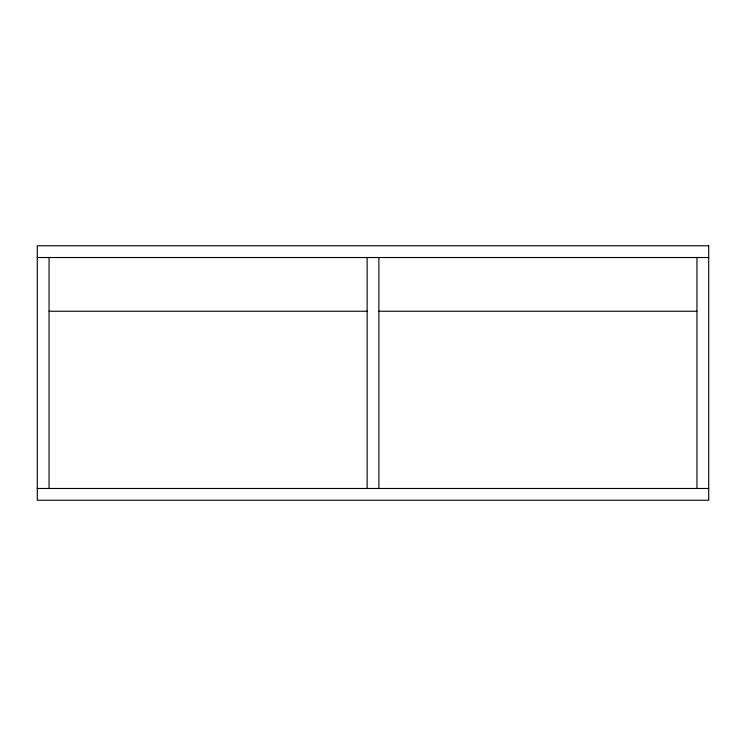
<?xml version="1.0" encoding="UTF-8"?>
<svg xmlns="http://www.w3.org/2000/svg" width="746" height="746" viewBox="0 0 746 746"><rect width="100%" height="100%" fill="white"/><g stroke="black" fill="none" stroke-linecap="round" stroke-linejoin="round"><path stroke-width="1.12" d="M37.3 257.519L708.7 257.519M49.05 311.231L367.172 311.231M378.828 311.231L696.95 311.231M37.3 488.481L708.7 488.481M696.95 257.519L696.95 488.481M378.875 257.519L378.875 488.481M367.125 257.519L367.125 488.481M49.05 257.519L49.05 488.481M708.7 245.77L37.3 245.77L37.3 500.23L708.7 500.23L708.7 245.77"/></g></svg>
